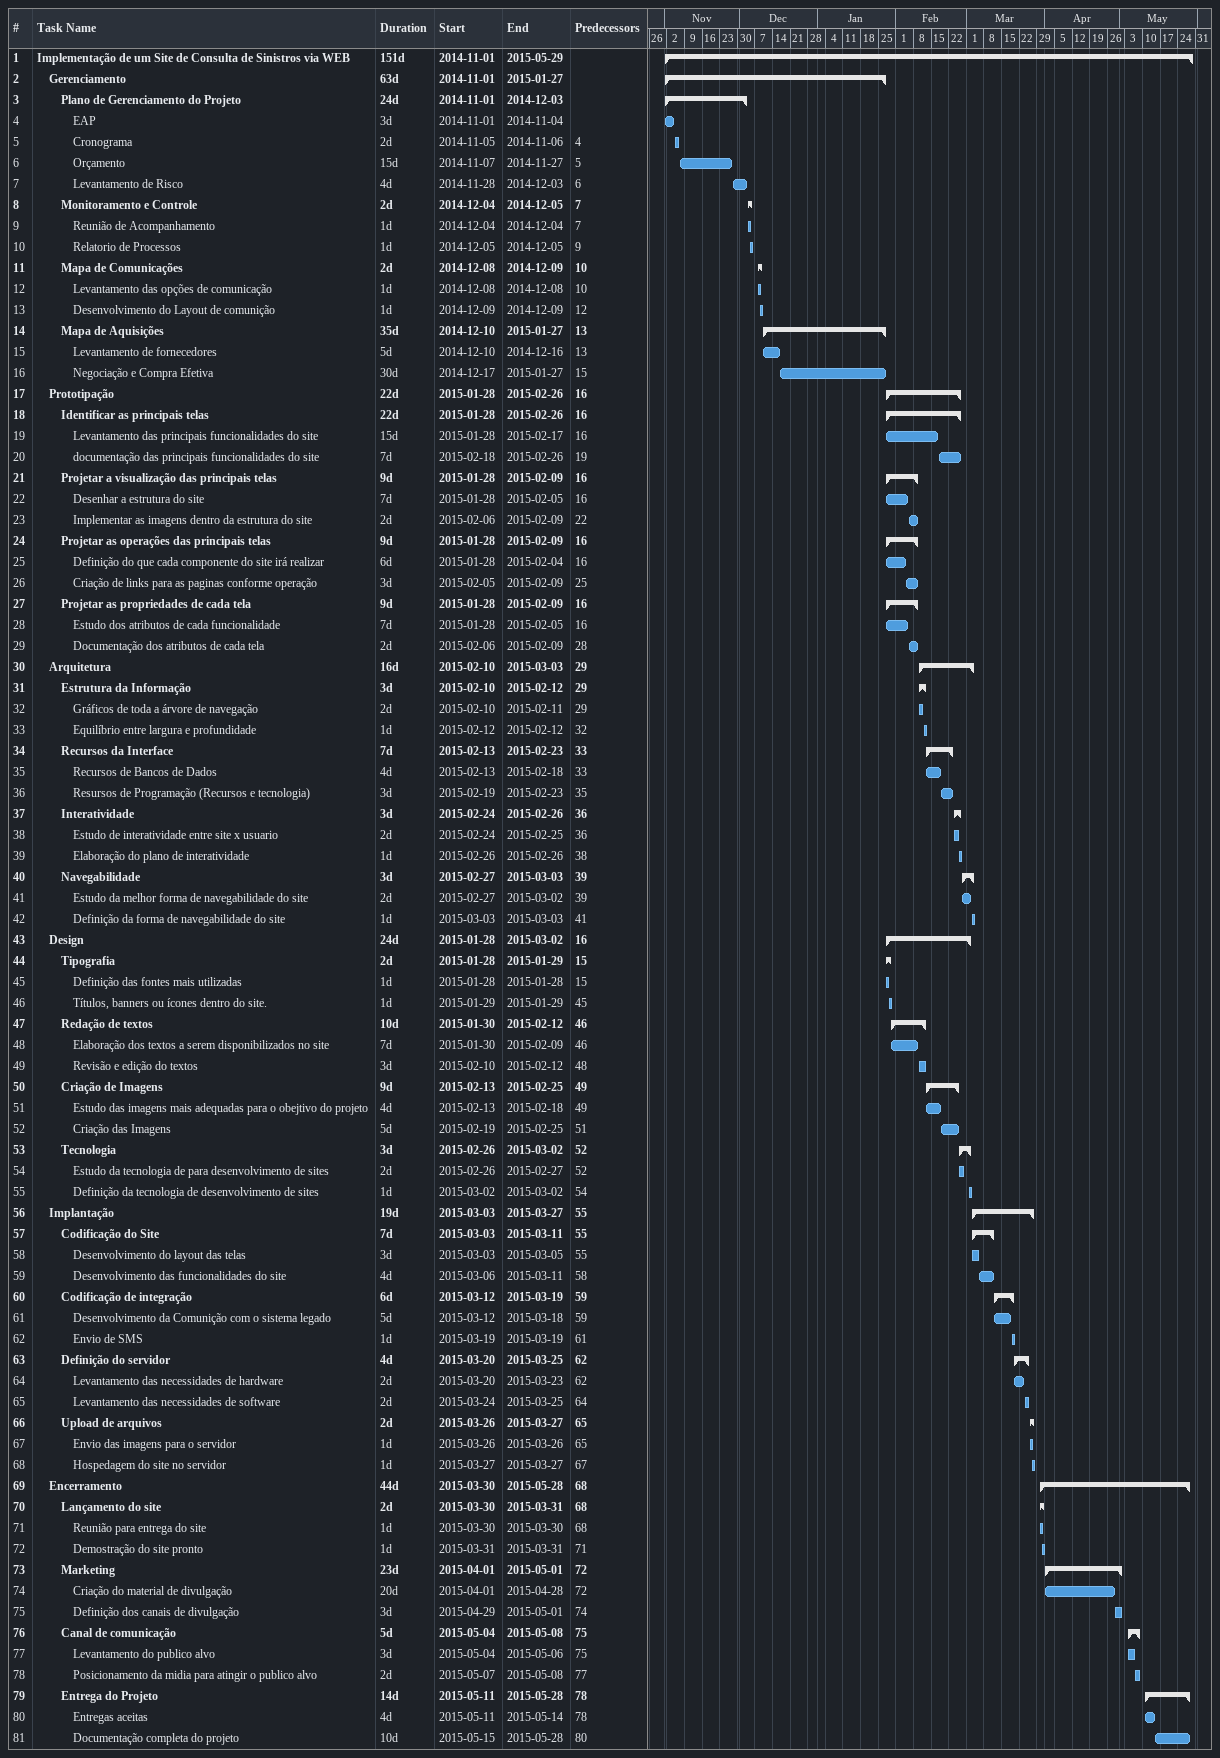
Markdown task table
| ID | Level | Task | Duration | Start | Finish | Predecessors |
|---|---|---|---|---|---|---|
| 1 | 1 | **Implementação de um Site de Consulta de Sinistros via WEB** | 151d | 2014-11-01 | 2015-05-29 |  |
| 2 | 2 | **Gerenciamento** | 63d | 2014-11-01 | 2015-01-27 |  |
| 3 | 3 | **Plano de Gerenciamento do Projeto** | 24d | 2014-11-01 | 2014-12-03 |  |
| 4 | 4 | EAP | 3d | 2014-11-01 | 2014-11-04 |  |
| 5 | 4 | Cronograma | 2d | 2014-11-05 | 2014-11-06 | 4 |
| 6 | 4 | Orçamento | 15d | 2014-11-07 | 2014-11-27 | 5 |
| 7 | 4 | Levantamento de Risco | 4d | 2014-11-28 | 2014-12-03 | 6 |
| 8 | 3 | **Monitoramento e Controle** | 2d | 2014-12-04 | 2014-12-05 | 7 |
| 9 | 4 | Reunião de Acompanhamento | 1d | 2014-12-04 | 2014-12-04 | 7 |
| 10 | 4 | Relatorio de Processos | 1d | 2014-12-05 | 2014-12-05 | 9 |
| 11 | 3 | **Mapa de Comunicações** | 2d | 2014-12-08 | 2014-12-09 | 10 |
| 12 | 4 | Levantamento das opções de comunicação | 1d | 2014-12-08 | 2014-12-08 | 10 |
| 13 | 4 | Desenvolvimento do Layout de comunição | 1d | 2014-12-09 | 2014-12-09 | 12 |
| 14 | 3 | **Mapa de Aquisições** | 35d | 2014-12-10 | 2015-01-27 | 13 |
| 15 | 4 | Levantamento de fornecedores | 5d | 2014-12-10 | 2014-12-16 | 13 |
| 16 | 4 | Negociação e Compra Efetiva | 30d | 2014-12-17 | 2015-01-27 | 15 |
| 17 | 2 | **Prototipação** | 22d | 2015-01-28 | 2015-02-26 | 16 |
| 18 | 3 | **Identificar as principais telas** | 22d | 2015-01-28 | 2015-02-26 | 16 |
| 19 | 4 | Levantamento das principais funcionalidades do site | 15d | 2015-01-28 | 2015-02-17 | 16 |
| 20 | 4 | documentação das principais funcionalidades do site | 7d | 2015-02-18 | 2015-02-26 | 19 |
| 21 | 3 | **Projetar a visualização das principais telas** | 9d | 2015-01-28 | 2015-02-09 | 16 |
| 22 | 4 | Desenhar a estrutura do site | 7d | 2015-01-28 | 2015-02-05 | 16 |
| 23 | 4 | Implementar as imagens dentro da estrutura do site | 2d | 2015-02-06 | 2015-02-09 | 22 |
| 24 | 3 | **Projetar as operações das principais telas** | 9d | 2015-01-28 | 2015-02-09 | 16 |
| 25 | 4 | Definição do que cada componente do site irá realizar | 6d | 2015-01-28 | 2015-02-04 | 16 |
| 26 | 4 | Criação de links para as paginas conforme operação | 3d | 2015-02-05 | 2015-02-09 | 25 |
| 27 | 3 | **Projetar as propriedades de cada tela** | 9d | 2015-01-28 | 2015-02-09 | 16 |
| 28 | 4 | Estudo dos atributos de cada funcionalidade | 7d | 2015-01-28 | 2015-02-05 | 16 |
| 29 | 4 | Documentação dos atributos de cada tela | 2d | 2015-02-06 | 2015-02-09 | 28 |
| 30 | 2 | **Arquitetura** | 16d | 2015-02-10 | 2015-03-03 | 29 |
| 31 | 3 | **Estrutura da Informação** | 3d | 2015-02-10 | 2015-02-12 | 29 |
| 32 | 4 | Gráficos de toda a árvore de navegação | 2d | 2015-02-10 | 2015-02-11 | 29 |
| 33 | 4 | Equilíbrio entre largura e profundidade | 1d | 2015-02-12 | 2015-02-12 | 32 |
| 34 | 3 | **Recursos da Interface** | 7d | 2015-02-13 | 2015-02-23 | 33 |
| 35 | 4 | Recursos de Bancos de Dados | 4d | 2015-02-13 | 2015-02-18 | 33 |
| 36 | 4 | Resursos de Programação (Recursos e tecnologia) | 3d | 2015-02-19 | 2015-02-23 | 35 |
| 37 | 3 | **Interatividade** | 3d | 2015-02-24 | 2015-02-26 | 36 |
| 38 | 4 | Estudo de interatividade entre site x usuario | 2d | 2015-02-24 | 2015-02-25 | 36 |
| 39 | 4 | Elaboração do plano de interatividade | 1d | 2015-02-26 | 2015-02-26 | 38 |
| 40 | 3 | **Navegabilidade** | 3d | 2015-02-27 | 2015-03-03 | 39 |
| 41 | 4 | Estudo da melhor forma de navegabilidade do site | 2d | 2015-02-27 | 2015-03-02 | 39 |
| 42 | 4 | Definição da forma de navegabilidade do site | 1d | 2015-03-03 | 2015-03-03 | 41 |
| 43 | 2 | **Design** | 24d | 2015-01-28 | 2015-03-02 | 16 |
| 44 | 3 | **Tipografia** | 2d | 2015-01-28 | 2015-01-29 | 15 |
| 45 | 4 | Definição das fontes mais utilizadas | 1d | 2015-01-28 | 2015-01-28 | 15 |
| 46 | 4 | Títulos, banners ou ícones dentro do site. | 1d | 2015-01-29 | 2015-01-29 | 45 |
| 47 | 3 | **Redação de textos** | 10d | 2015-01-30 | 2015-02-12 | 46 |
| 48 | 4 | Elaboração dos textos a serem disponibilizados no site | 7d | 2015-01-30 | 2015-02-09 | 46 |
| 49 | 4 | Revisão e edição do textos | 3d | 2015-02-10 | 2015-02-12 | 48 |
| 50 | 3 | **Criação de Imagens** | 9d | 2015-02-13 | 2015-02-25 | 49 |
| 51 | 4 | Estudo das imagens mais adequadas para o obejtivo do projeto | 4d | 2015-02-13 | 2015-02-18 | 49 |
| 52 | 4 | Criação das Imagens | 5d | 2015-02-19 | 2015-02-25 | 51 |
| 53 | 3 | **Tecnologia** | 3d | 2015-02-26 | 2015-03-02 | 52 |
| 54 | 4 | Estudo da tecnologia de para desenvolvimento de sites | 2d | 2015-02-26 | 2015-02-27 | 52 |
| 55 | 4 | Definição da tecnologia de desenvolvimento de sites | 1d | 2015-03-02 | 2015-03-02 | 54 |
| 56 | 2 | **Implantação** | 19d | 2015-03-03 | 2015-03-27 | 55 |
| 57 | 3 | **Codificação do Site** | 7d | 2015-03-03 | 2015-03-11 | 55 |
| 58 | 4 | Desenvolvimento do layout das telas | 3d | 2015-03-03 | 2015-03-05 | 55 |
| 59 | 4 | Desenvolvimento das funcionalidades do site | 4d | 2015-03-06 | 2015-03-11 | 58 |
| 60 | 3 | **Codificação de integração** | 6d | 2015-03-12 | 2015-03-19 | 59 |
| 61 | 4 | Desenvolvimento da Comunição com o sistema legado | 5d | 2015-03-12 | 2015-03-18 | 59 |
| 62 | 4 | Envio de SMS | 1d | 2015-03-19 | 2015-03-19 | 61 |
| 63 | 3 | **Definição do servidor** | 4d | 2015-03-20 | 2015-03-25 | 62 |
| 64 | 4 | Levantamento das necessidades de hardware | 2d | 2015-03-20 | 2015-03-23 | 62 |
| 65 | 4 | Levantamento das necessidades de software | 2d | 2015-03-24 | 2015-03-25 | 64 |
| 66 | 3 | **Upload de arquivos** | 2d | 2015-03-26 | 2015-03-27 | 65 |
| 67 | 4 | Envio das imagens para o servidor | 1d | 2015-03-26 | 2015-03-26 | 65 |
| 68 | 4 | Hospedagem do site no servidor | 1d | 2015-03-27 | 2015-03-27 | 67 |
| 69 | 2 | **Encerramento** | 44d | 2015-03-30 | 2015-05-28 | 68 |
| 70 | 3 | **Lançamento do site** | 2d | 2015-03-30 | 2015-03-31 | 68 |
| 71 | 4 | Reunião para entrega do site | 1d | 2015-03-30 | 2015-03-30 | 68 |
| 72 | 4 | Demostração do site pronto | 1d | 2015-03-31 | 2015-03-31 | 71 |
| 73 | 3 | **Marketing** | 23d | 2015-04-01 | 2015-05-01 | 72 |
| 74 | 4 | Criação do material de divulgação | 20d | 2015-04-01 | 2015-04-28 | 72 |
| 75 | 4 | Definição dos canais de divulgação | 3d | 2015-04-29 | 2015-05-01 | 74 |
| 76 | 3 | **Canal de comunicação** | 5d | 2015-05-04 | 2015-05-08 | 75 |
| 77 | 4 | Levantamento do publico alvo | 3d | 2015-05-04 | 2015-05-06 | 75 |
| 78 | 4 | Posicionamento da midia para atingir o publico alvo | 2d | 2015-05-07 | 2015-05-08 | 77 |
| 79 | 3 | **Entrega do Projeto** | 14d | 2015-05-11 | 2015-05-28 | 78 |
| 80 | 4 | Entregas aceitas | 4d | 2015-05-11 | 2015-05-14 | 78 |
| 81 | 4 | Documentação completa do projeto | 10d | 2015-05-15 | 2015-05-28 | 80 |
